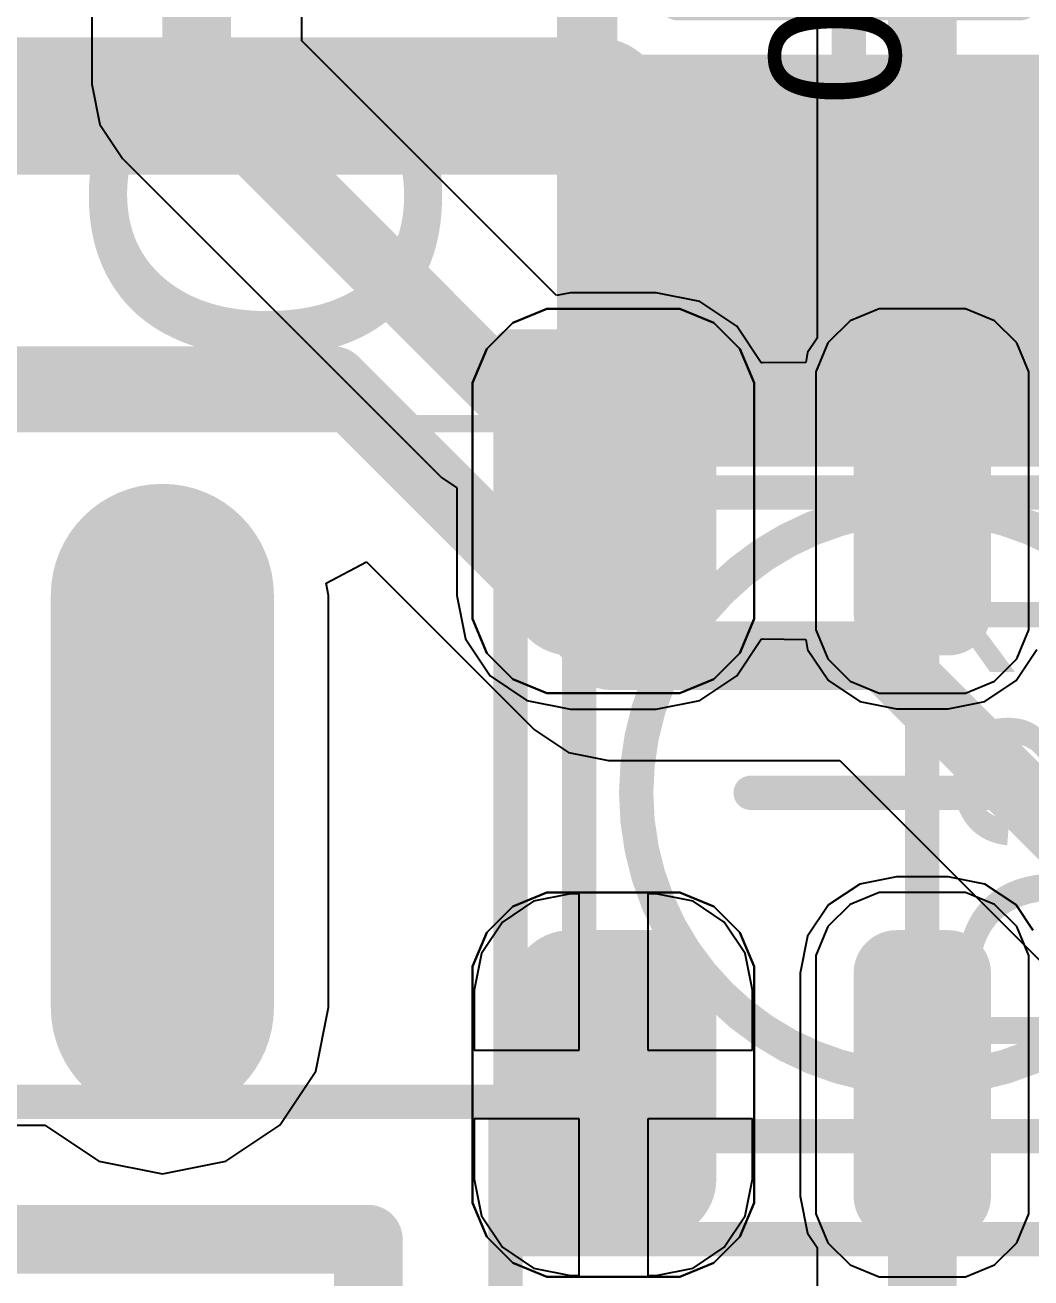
# Model space of a CAD drawing. Header units: inches. Extents: x -30 to 118, y 20 to 51.
# Drawn here: x 82.8 to 85.73, y 37.287 to 40.936 of the extents above; entities that cross this region are included whole.
import ezdxf

# ---------------------------------------------------------------- set-up
doc = ezdxf.new("R2010")
doc.units = ezdxf.units.IN
for name, color, linetype in [('Bottom 3D Body', 216, 'Continuous'), ('Bottom Courtyard', 56, 'Continuous'), ('Bottom Layer', 5, 'Continuous'), ('Bottom Overlay', 54, 'Continuous'), ('Bottom Paste', 16, 'Continuous'), ('Bottom Solder', 6, 'Continuous'), ('Mechanical 1', 6, 'Continuous'), ('Top Assembly', 56, 'Continuous'), ('Top Component Outline', 56, 'Continuous'), ('Top Courtyard', 56, 'Continuous'), ('Top Layer', 1, 'Continuous'), ('Top Overlay', 2, 'Continuous'), ('Top Paste', 8, 'Continuous'), ('Top Solder', 216, 'Continuous')]:
    doc.layers.add(name, color=color, linetype=linetype)
doc.styles.add('Arial', font='', dxfattribs={"height": 0.2})
doc.styles.get('Arial').set_extended_font_data('Arial')

# ---------------------------------------------------------------- blocks, each defined once
blk = doc.blocks.new('APA_RGB_LED_2020_576')
at = {"layer": 'Top Layer'}
h = blk.add_hatch(color=1, dxfattribs=at)
edge = h.paths.add_edge_path()
edge.add_arc((-1.12500283, 1.02500176), 0.12499848, 90, 180)
edge.add_line((-1.25000131, 1.02500176), (-1.25000131, 0.77499972))
edge.add_arc((-1.12500283, 0.77499972), 0.12499848, 180, 270)
edge.add_line((-1.12500283, 0.6500012399999999), (-0.5749988500000001, 0.6500012399999999))
edge.add_arc((-0.5749988500000001, 0.77499972), 0.12499848, 270, 360)
edge.add_line((-0.4500003700000001, 0.77499972), (-0.4500003700000001, 1.02500176))
edge.add_arc((-0.5749988500000001, 1.02500176), 0.12499848, 0, 90)
edge.add_line((-0.5749988500000001, 1.15000024), (-1.12500283, 1.15000024))
h = blk.add_hatch(color=1, dxfattribs=at)
edge = h.paths.add_edge_path()
edge.add_arc((0.5749988500000001, 1.02500176), 0.12499848, 90, 180)
edge.add_line((0.4500003700000001, 1.02500176), (0.4500003700000001, 0.77499972))
edge.add_arc((0.5749988500000001, 0.77499972), 0.12499848, 180, 270)
edge.add_line((0.5749988500000001, 0.6500012399999999), (1.12500283, 0.6500012399999999))
edge.add_arc((1.12500283, 0.77499972), 0.12499848, 270, 360)
edge.add_line((1.25000131, 0.77499972), (1.25000131, 1.02500176))
edge.add_arc((1.12500283, 1.02500176), 0.12499848, 0, 90)
edge.add_line((1.12500283, 1.15000024), (0.5749988500000001, 1.15000024))
h = blk.add_hatch(color=1, dxfattribs=at)
edge = h.paths.add_edge_path()
edge.add_arc((-1.17500019, 0.07499858), 0.07500112, 90, 180)
edge.add_line((-1.25000131, 0.07499858000000001), (-1.25000131, -0.07499857999999998))
edge.add_arc((-1.17500019, -0.07499858), 0.07500112, 180, 270)
edge.add_line((-1.17500019, -0.1499997), (-0.52500149, -0.1499997))
edge.add_arc((-0.52500149, -0.07499858), 0.07500112, 270, 360)
edge.add_line((-0.4500003699999999, -0.07499858), (-0.4500003699999999, 0.07499858))
edge.add_arc((-0.52500149, 0.07499858), 0.07500112, 0, 90)
edge.add_line((-0.52500149, 0.1499997), (-1.17500019, 0.1499997))
h = blk.add_hatch(color=1, dxfattribs=at)
edge = h.paths.add_edge_path()
edge.add_arc((0.52500149, 0.07499858), 0.07500112, 90, 180)
edge.add_line((0.4500003699999999, 0.07499858000000001), (0.4500003699999999, -0.07499857999999998))
edge.add_arc((0.52500149, -0.07499858), 0.07500112, 180, 270)
edge.add_line((0.52500149, -0.1499997), (1.17500019, -0.1499997))
edge.add_arc((1.17500019, -0.07499858), 0.07500112, 270, 360)
edge.add_line((1.25000131, -0.07499858), (1.25000131, 0.07499858))
edge.add_arc((1.17500019, 0.07499858), 0.07500112, 0, 90)
edge.add_line((1.17500019, 0.1499997), (0.52500149, 0.1499997))
blk.add_hatch(color=1, dxfattribs=at).paths.add_polyline_path([(-1.25000131, -0.65000124), (-0.45000037, -0.65000124), (-0.45000037, -1.15000024), (-1.25000131, -1.15000024)])
h = blk.add_hatch(color=1, dxfattribs=at)
edge = h.paths.add_edge_path()
edge.add_arc((0.5749988500000001, -0.77499972), 0.12499848, 90, 180)
edge.add_line((0.4500003700000001, -0.77499972), (0.4500003700000001, -1.02500176))
edge.add_arc((0.5749988500000001, -1.02500176), 0.12499848, 180, 270)
edge.add_line((0.5749988500000001, -1.15000024), (1.12500283, -1.15000024))
edge.add_arc((1.12500283, -1.02500176), 0.12499848, 270, 360)
edge.add_line((1.25000131, -1.02500176), (1.25000131, -0.77499972))
edge.add_arc((1.12500283, -0.77499972), 0.12499848, 0, 90)
edge.add_line((1.12500283, -0.6500012399999999), (0.5749988500000001, -0.6500012399999999))
at = {"layer": 'Top Paste'}
h = blk.add_hatch(color=8, dxfattribs=at)
edge = h.paths.add_edge_path()
edge.add_arc((-1.12500283, 1.02500176), 0.12499848, 90, 180)
edge.add_line((-1.25000131, 1.02500176), (-1.25000131, 0.77499972))
edge.add_arc((-1.12500283, 0.77499972), 0.12499848, 180, 270)
edge.add_line((-1.12500283, 0.6500012399999999), (-0.5749988500000001, 0.6500012399999999))
edge.add_arc((-0.5749988500000001, 0.77499972), 0.12499848, 270, 360)
edge.add_line((-0.4500003700000001, 0.77499972), (-0.4500003700000001, 1.02500176))
edge.add_arc((-0.5749988500000001, 1.02500176), 0.12499848, 0, 90)
edge.add_line((-0.5749988500000001, 1.15000024), (-1.12500283, 1.15000024))
h = blk.add_hatch(color=8, dxfattribs=at)
edge = h.paths.add_edge_path()
edge.add_arc((0.5749988500000001, 1.02500176), 0.12499848, 90, 180)
edge.add_line((0.4500003700000001, 1.02500176), (0.4500003700000001, 0.77499972))
edge.add_arc((0.5749988500000001, 0.77499972), 0.12499848, 180, 270)
edge.add_line((0.5749988500000001, 0.6500012399999999), (1.12500283, 0.6500012399999999))
edge.add_arc((1.12500283, 0.77499972), 0.12499848, 270, 360)
edge.add_line((1.25000131, 0.77499972), (1.25000131, 1.02500176))
edge.add_arc((1.12500283, 1.02500176), 0.12499848, 0, 90)
edge.add_line((1.12500283, 1.15000024), (0.5749988500000001, 1.15000024))
h = blk.add_hatch(color=8, dxfattribs=at)
edge = h.paths.add_edge_path()
edge.add_arc((-1.17500019, 0.07499858), 0.07500112, 90, 180)
edge.add_line((-1.25000131, 0.07499858000000001), (-1.25000131, -0.07499857999999998))
edge.add_arc((-1.17500019, -0.07499858), 0.07500112, 180, 270)
edge.add_line((-1.17500019, -0.1499997), (-0.52500149, -0.1499997))
edge.add_arc((-0.52500149, -0.07499858), 0.07500112, 270, 360)
edge.add_line((-0.4500003699999999, -0.07499858), (-0.4500003699999999, 0.07499858))
edge.add_arc((-0.52500149, 0.07499858), 0.07500112, 0, 90)
edge.add_line((-0.52500149, 0.1499997), (-1.17500019, 0.1499997))
h = blk.add_hatch(color=8, dxfattribs=at)
edge = h.paths.add_edge_path()
edge.add_arc((0.52500149, 0.07499858), 0.07500112, 90, 180)
edge.add_line((0.4500003699999999, 0.07499858000000001), (0.4500003699999999, -0.07499857999999998))
edge.add_arc((0.52500149, -0.07499858), 0.07500112, 180, 270)
edge.add_line((0.52500149, -0.1499997), (1.17500019, -0.1499997))
edge.add_arc((1.17500019, -0.07499858), 0.07500112, 270, 360)
edge.add_line((1.25000131, -0.07499858), (1.25000131, 0.07499858))
edge.add_arc((1.17500019, 0.07499858), 0.07500112, 0, 90)
edge.add_line((1.17500019, 0.1499997), (0.52500149, 0.1499997))
blk.add_hatch(color=8, dxfattribs=at).paths.add_polyline_path([(-1.25000131, -0.65000124), (-0.45000037, -0.65000124), (-0.45000037, -1.15000024), (-1.25000131, -1.15000024)])
h = blk.add_hatch(color=8, dxfattribs=at)
edge = h.paths.add_edge_path()
edge.add_arc((0.5749988500000001, -0.77499972), 0.12499848, 90, 180)
edge.add_line((0.4500003700000001, -0.77499972), (0.4500003700000001, -1.02500176))
edge.add_arc((0.5749988500000001, -1.02500176), 0.12499848, 180, 270)
edge.add_line((0.5749988500000001, -1.15000024), (1.12500283, -1.15000024))
edge.add_arc((1.12500283, -1.02500176), 0.12499848, 270, 360)
edge.add_line((1.25000131, -1.02500176), (1.25000131, -0.77499972))
edge.add_arc((1.12500283, -0.77499972), 0.12499848, 0, 90)
edge.add_line((1.12500283, -0.6500012399999999), (0.5749988500000001, -0.6500012399999999))
at = {"layer": 'Top Solder'}
h = blk.add_hatch(color=216, dxfattribs=at)
edge = h.paths.add_edge_path()
edge.add_arc((-1.12500283, 1.02500176), 0.17499838, 90, 180)
edge.add_line((-1.30000121, 1.02500176), (-1.30000121, 0.77499972))
edge.add_arc((-1.12500283, 0.77499972), 0.17499838, 180, 270)
edge.add_line((-1.12500283, 0.6000013399999999), (-0.5749988500000001, 0.6000013399999999))
edge.add_arc((-0.5749988500000001, 0.77499972), 0.17499838, 270, 360)
edge.add_line((-0.4000004700000001, 0.77499972), (-0.4000004700000001, 1.02500176))
edge.add_arc((-0.5749988500000001, 1.02500176), 0.17499838, 0, 90)
edge.add_line((-0.5749988500000001, 1.20000014), (-1.12500283, 1.20000014))
h = blk.add_hatch(color=216, dxfattribs=at)
edge = h.paths.add_edge_path()
edge.add_arc((0.5749988500000001, 1.02500176), 0.17499838, 90, 180)
edge.add_line((0.4000004700000001, 1.02500176), (0.4000004700000001, 0.77499972))
edge.add_arc((0.5749988500000001, 0.77499972), 0.17499838, 180, 270)
edge.add_line((0.5749988500000001, 0.6000013399999999), (1.12500283, 0.6000013399999999))
edge.add_arc((1.12500283, 0.77499972), 0.17499838, 270, 360)
edge.add_line((1.30000121, 0.77499972), (1.30000121, 1.02500176))
edge.add_arc((1.12500283, 1.02500176), 0.17499838, 0, 90)
edge.add_line((1.12500283, 1.20000014), (0.5749988500000001, 1.20000014))
h = blk.add_hatch(color=216, dxfattribs=at)
edge = h.paths.add_edge_path()
edge.add_arc((-1.17500019, 0.07499858), 0.12500102, 90, 180)
edge.add_line((-1.30000121, 0.07499858000000001), (-1.30000121, -0.07499857999999998))
edge.add_arc((-1.17500019, -0.07499858), 0.12500102, 180, 270)
edge.add_line((-1.17500019, -0.1999996), (-0.52500149, -0.1999996))
edge.add_arc((-0.52500149, -0.07499858), 0.12500102, 270, 360)
edge.add_line((-0.4000004699999999, -0.07499858), (-0.4000004699999999, 0.07499858))
edge.add_arc((-0.52500149, 0.07499858), 0.12500102, 0, 90)
edge.add_line((-0.52500149, 0.1999996), (-1.17500019, 0.1999996))
h = blk.add_hatch(color=216, dxfattribs=at)
edge = h.paths.add_edge_path()
edge.add_arc((0.52500149, 0.07499858), 0.12500102, 90, 180)
edge.add_line((0.4000004699999999, 0.07499858000000001), (0.4000004699999999, -0.07499857999999998))
edge.add_arc((0.52500149, -0.07499858), 0.12500102, 180, 270)
edge.add_line((0.52500149, -0.1999996), (1.17500019, -0.1999996))
edge.add_arc((1.17500019, -0.07499858), 0.12500102, 270, 360)
edge.add_line((1.30000121, -0.07499858), (1.30000121, 0.07499858))
edge.add_arc((1.17500019, 0.07499858), 0.12500102, 0, 90)
edge.add_line((1.17500019, 0.1999996), (0.52500149, 0.1999996))
blk.add_hatch(color=216, dxfattribs=at).paths.add_polyline_path([(-1.30000121, -0.6000013399999999), (-0.4000004699999999, -0.6000013399999999), (-0.4000004699999999, -1.20000014), (-1.30000121, -1.20000014)])
h = blk.add_hatch(color=216, dxfattribs=at)
edge = h.paths.add_edge_path()
edge.add_arc((0.5749988500000001, -0.77499972), 0.17499838, 90, 180)
edge.add_line((0.4000004700000001, -0.77499972), (0.4000004700000001, -1.02500176))
edge.add_arc((0.5749988500000001, -1.02500176), 0.17499838, 180, 270)
edge.add_line((0.5749988500000001, -1.20000014), (1.12500283, -1.20000014))
edge.add_arc((1.12500283, -1.02500176), 0.17499838, 270, 360)
edge.add_line((1.30000121, -1.02500176), (1.30000121, -0.77499972))
edge.add_arc((1.12500283, -0.77499972), 0.17499838, 0, 90)
edge.add_line((1.12500283, -0.6000013399999999), (0.5749988500000001, -0.6000013399999999))
at = {"layer": 'Top Component Outline'}
for points in [[(-1.00000054, 1.00000054, 0.0999998, 0.0999998, 0), (-1.00000054, -1.00000054, 0.0999998, 0.0999998, 0)], [(-1.00000054, 1.00000054, 0.0999998, 0.0999998, 0), (1.00000054, 1.00000054, 0.0999998, 0.0999998, 0)], [(1.00000054, 1.00000054, 0.0999998, 0.0999998, 0), (1.00000054, -1.00000054, 0.0999998, 0.0999998, 0)], [(-1.00000054, -1.00000054, 0.0999998, 0.0999998, 0), (1.00000054, -1.00000054, 0.0999998, 0.0999998, 0)]]:
    blk.add_lwpolyline(points, format="xyseb", dxfattribs=at)
for points in [[(-1.02499922, 1.00000054, 0.0499999, 0.0499999, 1), (-0.97500186, 1.00000054, 0.0499999, 0.0499999, 1)], [(-1.02499922, 1.00000054, 0.0499999, 0.0499999, 1), (-0.97500186, 1.00000054, 0.0499999, 0.0499999, 1)], [(0.97500186, 1.00000054, 0.0499999, 0.0499999, 1), (1.02499922, 1.00000054, 0.0499999, 0.0499999, 1)], [(0.97500186, 1.00000054, 0.0499999, 0.0499999, 1), (1.02499922, 1.00000054, 0.0499999, 0.0499999, 1)], [(-1.02499922, -1.00000054, 0.0499999, 0.0499999, 1), (-0.97500186, -1.00000054, 0.0499999, 0.0499999, 1)], [(-1.02499922, -1.00000054, 0.0499999, 0.0499999, 1), (-0.97500186, -1.00000054, 0.0499999, 0.0499999, 1)], [(0.97500186, -1.00000054, 0.0499999, 0.0499999, 1), (1.02499922, -1.00000054, 0.0499999, 0.0499999, 1)], [(0.97500186, -1.00000054, 0.0499999, 0.0499999, 1), (1.02499922, -1.00000054, 0.0499999, 0.0499999, 1)]]:
    blk.add_lwpolyline(points, format="xyseb", close=True, dxfattribs=at)
at = {"layer": 'Top Courtyard'}
for points in [[(-1.29999994, 1.20000014, 0.0999998, 0.0999998, 0), (1.29999994, 1.20000014, 0.0999998, 0.0999998, 0)], [(-1.29999994, 1.20000014, 0.0999998, 0.0999998, 0), (-1.29999994, -1.20000014, 0.0999998, 0.0999998, 0)], [(1.29999994, 1.20000014, 0.0999998, 0.0999998, 0), (1.29999994, -1.20000014, 0.0999998, 0.0999998, 0)], [(0, 0.499999, 0.0999998, 0.0999998, 0), (0, -0.499999, 0.0999998, 0.0999998, 0)], [(-0.499999, 0, 0.0999998, 0.0999998, 0), (0.499999, 0, 0.0999998, 0.0999998, 0)], [(-1.29999994, -1.20000014, 0.0999998, 0.0999998, 0), (1.29999994, -1.20000014, 0.0999998, 0.0999998, 0)]]:
    blk.add_lwpolyline(points, format="xyseb", dxfattribs=at)
for points in [[(-1.32499862, 1.20000014, 0.0499999, 0.0499999, 1), (-1.27500126, 1.20000014, 0.0499999, 0.0499999, 1)], [(-1.32499862, 1.20000014, 0.0499999, 0.0499999, 1), (-1.27500126, 1.20000014, 0.0499999, 0.0499999, 1)], [(1.27500126, 1.20000014, 0.0499999, 0.0499999, 1), (1.32499862, 1.20000014, 0.0499999, 0.0499999, 1)], [(1.27500126, 1.20000014, 0.0499999, 0.0499999, 1), (1.32499862, 1.20000014, 0.0499999, 0.0499999, 1)], [(-0.02499868, 0.499999, 0.0499999, 0.0499999, 1), (0.02499868, 0.499999, 0.0499999, 0.0499999, 1)], [(-0.5249976799999999, 0, 0.0499999, 0.0499999, 1), (-0.47500032, 0, 0.0499999, 0.0499999, 1)], [(0.47500032, 0, 0.0499999, 0.0499999, 1), (0.5249976799999999, 0, 0.0499999, 0.0499999, 1)], [(-0.02499868, -0.499999, 0.0499999, 0.0499999, 1), (0.02499868, -0.499999, 0.0499999, 0.0499999, 1)], [(-1.32499862, -1.20000014, 0.0499999, 0.0499999, 1), (-1.27500126, -1.20000014, 0.0499999, 0.0499999, 1)], [(-1.32499862, -1.20000014, 0.0499999, 0.0499999, 1), (-1.27500126, -1.20000014, 0.0499999, 0.0499999, 1)], [(1.27500126, -1.20000014, 0.0499999, 0.0499999, 1), (1.32499862, -1.20000014, 0.0499999, 0.0499999, 1)], [(1.27500126, -1.20000014, 0.0499999, 0.0499999, 1), (1.32499862, -1.20000014, 0.0499999, 0.0499999, 1)]]:
    blk.add_lwpolyline(points, format="xyseb", close=True, dxfattribs=at)
at = {"layer": 'Top Overlay'}
for p, q in [((-1.29294636, 1.2688951), (-1.1937111, 1.30999992)), ((-1.1937111, 1.30999992), (-1.1400028, 1.30999992)), ((-1.1400028, 1.30999992), (-1.1400028, 1.30999992)), ((-1.1400028, 1.30999992), (-0.55999888, 1.30999992)), ((-0.55999888, 1.30999992), (-0.5062931199999999, 1.30999992)), ((-0.5062931199999999, 1.30999992), (-0.4070578599999999, 1.2688951)), ((0.40705532, 1.2688951), (0.50629058, 1.30999992)), ((0.50629058, 1.30999992), (0.55999888, 1.30999992)), ((0.55999888, 1.30999992), (0.55999888, 1.30999992)), ((0.55999888, 1.30999992), (1.1400028, 1.30999992)), ((1.1400028, 1.30999992), (1.19370856, 1.30999992)), ((1.19370856, 1.30999992), (1.29294382, 1.2688951)), ((-1.36889744, 1.19294402), (-1.29294636, 1.2688951)), ((-0.4070578599999999, 1.2688951), (-0.33110678, 1.19294402)), ((0.33110424, 1.19294402), (0.40705532, 1.2688951)), ((1.29294382, 1.2688951), (1.3688949, 1.19294402)), ((-1.41000226, 1.09370876), (-1.36889744, 1.19294402)), ((-0.33110678, 1.19294402), (-0.28999942, 1.09370876)), ((0.28999942, 1.09370876), (0.33110424, 1.19294402)), ((1.3688949, 1.19294402), (1.41000226, 1.09370876)), ((-1.41000226, 1.04000046), (-1.41000226, 1.09370876)), ((-0.28999942, 1.09370876), (-0.28999942, 1.04000046)), ((0.28999942, 1.04000046), (0.28999942, 1.09370876)), ((1.41000226, 1.09370876), (1.41000226, 1.04000046)), ((-1.41000226, 0.76000102), (-1.41000226, 1.04000046)), ((-0.28999942, 1.04000046), (-0.28999942, 1.04000046)), ((-0.28999942, 1.04000046), (-0.28999942, 0.76000102)), ((0.28999942, 0.76000102), (0.28999942, 1.04000046)), ((1.41000226, 1.04000046), (1.41000226, 1.04000046)), ((1.41000226, 1.04000046), (1.41000226, 0.76000102)), ((-1.41000226, 0.76000102), (-1.41000226, 0.76000102)), ((-1.41000226, 0.70629526), (-1.41000226, 0.76000102)), ((-0.28999942, 0.76000102), (-0.28999942, 0.70629526)), ((0.28999942, 0.76000102), (0.28999942, 0.76000102)), ((0.28999942, 0.70629526), (0.28999942, 0.76000102)), ((1.41000226, 0.76000102), (1.41000226, 0.70629526)), ((-1.36889744, 0.60706), (-1.41000226, 0.70629526)), ((-0.28999942, 0.70629526), (-0.33110678, 0.60706)), ((0.33110424, 0.60706), (0.28999942, 0.70629526)), ((1.41000226, 0.70629526), (1.3688949, 0.60706)), ((-1.29294636, 0.53110892), (-1.36889744, 0.60706)), ((-0.33110678, 0.60706), (-0.4070578599999999, 0.53110892)), ((0.40705532, 0.53110892), (0.33110424, 0.60706)), ((1.3688949, 0.60706), (1.29294382, 0.53110892)), ((-1.1937111, 0.49000156), (-1.29294636, 0.53110892)), ((-0.4070578599999999, 0.53110892), (-0.5062931199999999, 0.49000156)), ((0.50629058, 0.49000156), (0.40705532, 0.53110892)), ((1.29294382, 0.53110892), (1.19370856, 0.49000156)), ((-1.1400028, 0.49000156), (-1.1937111, 0.49000156)), ((-0.55999888, 0.49000156), (-1.1400028, 0.49000156)), ((-0.5062931199999999, 0.49000156), (-0.55999888, 0.49000156)), ((-0.55999888, 0.49000156), (-0.55999888, 0.49000156)), ((0.55999888, 0.49000156), (0.50629058, 0.49000156)), ((1.1400028, 0.49000156), (0.55999888, 0.49000156)), ((1.19370856, 0.49000156), (1.1400028, 0.49000156)), ((1.1400028, 0.49000156), (1.1400028, 0.49000156)), ((-1.2257532, 0.30999938), (-1.31028948, 0.2749854799999999)), ((-1.18000272, 0.30999938), (-1.2257532, 0.30999938)), ((-0.51999896, 0.30999938), (-1.18000272, 0.30999938)), ((-0.4742510199999999, 0.30999938), (-0.51999896, 0.30999938)), ((-0.51999896, 0.30999938), (-0.51999896, 0.30999938)), ((-0.38971474, 0.2749854799999999), (-0.4742510199999999, 0.30999938)), ((0.47424848, 0.30999938), (0.3897122, 0.2749854799999999)), ((0.51999896, 0.30999938), (0.47424848, 0.30999938)), ((1.18000272, 0.30999938), (0.51999896, 0.30999938)), ((1.22575066, 0.30999938), (1.18000272, 0.30999938)), ((1.18000272, 0.30999938), (1.18000272, 0.30999938)), ((1.31028694, 0.2749854799999999), (1.22575066, 0.30999938)), ((-1.31028948, 0.2749854799999999), (-1.37498836, 0.2102866)), ((-0.32501586, 0.2102866), (-0.38971474, 0.2749854799999999)), ((0.3897122, 0.2749854799999999), (0.32501332, 0.2102866)), ((1.37498582, 0.2102866), (1.31028694, 0.2749854799999999)), ((-1.37498836, 0.2102866), (-1.41000226, 0.12575032)), ((-0.28999942, 0.12575032), (-0.32501586, 0.2102866)), ((0.32501332, 0.2102866), (0.28999942, 0.12575032)), ((1.41000226, 0.12575032), (1.37498582, 0.2102866)), ((-1.41000226, 0.12575032), (-1.41000226, 0.07999983999999999)), ((-0.28999942, 0.07999983999999999), (-0.28999942, 0.12575032)), ((0.28999942, 0.12575032), (0.28999942, 0.07999983999999999)), ((1.41000226, 0.07999983999999999), (1.41000226, 0.12575032)), ((-1.41000226, 0.07999983999999999), (-1.41000226, -0.07999983999999999)), ((-1.41000226, 0.07999983999999999), (-1.41000226, 0.07999983999999999)), ((-0.28999942, -0.07999983999999999), (-0.28999942, 0.07999983999999999)), ((0.28999942, 0.07999983999999999), (0.28999942, -0.07999983999999999)), ((0.28999942, 0.07999983999999999), (0.28999942, 0.07999983999999999)), ((1.41000226, -0.07999983999999999), (1.41000226, 0.07999983999999999)), ((-1.41000226, -0.07999983999999999), (-1.41000226, -0.12574778)), ((-0.28999942, -0.12574778), (-0.28999942, -0.07999983999999999)), ((-0.28999942, -0.07999983999999999), (-0.28999942, -0.07999983999999999)), ((0.28999942, -0.07999983999999999), (0.28999942, -0.12574778)), ((1.41000226, -0.12574778), (1.41000226, -0.07999983999999999)), ((1.41000226, -0.07999983999999999), (1.41000226, -0.07999983999999999)), ((-1.41000226, -0.12574778), (-1.37498836, -0.21028406)), ((-0.32501586, -0.21028406), (-0.28999942, -0.12574778)), ((0.28999942, -0.12574778), (0.32501332, -0.21028406)), ((1.37498582, -0.21028406), (1.41000226, -0.12574778)), ((-1.37498836, -0.21028406), (-1.31028948, -0.27498294)), ((-0.38971474, -0.27498294), (-0.32501586, -0.21028406)), ((0.32501332, -0.21028406), (0.3897122, -0.27498294)), ((1.31028694, -0.27498294), (1.37498582, -0.21028406)), ((-1.31028948, -0.27498294), (-1.2257532, -0.30999938)), ((-0.4742510199999999, -0.30999938), (-0.38971474, -0.27498294)), ((0.3897122, -0.27498294), (0.47424848, -0.30999938)), ((1.22575066, -0.30999938), (1.31028694, -0.27498294)), ((-1.2257532, -0.30999938), (-1.18000272, -0.30999938)), ((-1.18000272, -0.30999938), (-1.18000272, -0.30999938)), ((-1.18000272, -0.30999938), (-0.51999896, -0.30999938)), ((-0.51999896, -0.30999938), (-0.4742510199999999, -0.30999938)), ((0.47424848, -0.30999938), (0.51999896, -0.30999938)), ((0.51999896, -0.30999938), (0.51999896, -0.30999938)), ((0.51999896, -0.30999938), (1.18000272, -0.30999938)), ((1.18000272, -0.30999938), (1.22575066, -0.30999938)), ((-1.40999972, -1.30999992), (-1.40999972, -0.48999902)), ((-1.40999972, -0.48999902), (-0.28999942, -0.48999902)), ((-0.28999942, -0.48999902), (-0.28999942, -1.30999992)), ((0.40705532, -0.53110638), (0.50629058, -0.49000156)), ((0.50629058, -0.49000156), (0.55999888, -0.49000156)), ((0.55999888, -0.49000156), (0.55999888, -0.49000156)), ((0.55999888, -0.49000156), (1.1400028, -0.49000156)), ((1.1400028, -0.49000156), (1.19370856, -0.49000156)), ((1.19370856, -0.49000156), (1.29294382, -0.53110638)), ((0.33110424, -0.60705746), (0.40705532, -0.53110638)), ((1.29294382, -0.53110638), (1.3688949, -0.60705746)), ((0.28999942, -0.70629272), (0.33110424, -0.60705746)), ((1.3688949, -0.60705746), (1.41000226, -0.70629272)), ((0.28999942, -0.76000102), (0.28999942, -0.70629272)), ((1.41000226, -0.70629272), (1.41000226, -0.76000102)), ((0.28999942, -1.04000046), (0.28999942, -0.76000102)), ((1.41000226, -0.76000102), (1.41000226, -0.76000102)), ((1.41000226, -0.76000102), (1.41000226, -1.04000046)), ((0.28999942, -1.04000046), (0.28999942, -1.04000046)), ((0.28999942, -1.09370622), (0.28999942, -1.04000046)), ((1.41000226, -1.04000046), (1.41000226, -1.09370622)), ((0.33110424, -1.19294148), (0.28999942, -1.09370622)), ((1.41000226, -1.09370622), (1.3688949, -1.19294148)), ((0.40705532, -1.26889256), (0.33110424, -1.19294148)), ((1.3688949, -1.19294148), (1.29294382, -1.26889256)), ((0.50629058, -1.30999992), (0.40705532, -1.26889256)), ((1.29294382, -1.26889256), (1.19370856, -1.30999992)), ((-0.28999942, -1.30999992), (-1.40999972, -1.30999992)), ((0.55999888, -1.30999992), (0.50629058, -1.30999992)), ((1.1400028, -1.30999992), (0.55999888, -1.30999992)), ((1.19370856, -1.30999992), (1.1400028, -1.30999992)), ((1.1400028, -1.30999992), (1.1400028, -1.30999992))]:
    blk.add_line(p, q, dxfattribs=at)
at = {"layer": 'Top Courtyard', "style": 'Arial'}
blk.add_text('D31', height=0.5999987999999999, dxfattribs=at).set_placement((-0.79999078, -0.6999909799999999))
blk = doc.blocks.new('TQFP80P1200X1200X120_44N_B_588')
at = {"layer": 'Bottom Layer'}
h = blk.add_hatch(color=5, dxfattribs=at)
edge = h.paths.add_edge_path()
edge.add_arc((-6.47502642, 4.00000978), 0.27499818, 90, 270)
edge.add_line((-6.47502642, 3.7250116), (-5.27502374, 3.7250116))
edge.add_arc((-5.27502374, 4.00000978), 0.27499818, 270, 450)
edge.add_line((-5.27502374, 4.27500796), (-6.47502642, 4.27500796))
at = {"layer": 'Bottom Paste'}
h = blk.add_hatch(color=16, dxfattribs=at)
edge = h.paths.add_edge_path()
edge.add_arc((-6.47502642, 4.00000978), 0.27499818, 90, 270)
edge.add_line((-6.47502642, 3.7250116), (-5.27502374, 3.7250116))
edge.add_arc((-5.27502374, 4.00000978), 0.27499818, 270, 450)
edge.add_line((-5.27502374, 4.27500796), (-6.47502642, 4.27500796))
at = {"layer": 'Bottom Solder'}
h = blk.add_hatch(color=6, dxfattribs=at)
edge = h.paths.add_edge_path()
edge.add_arc((-6.47502642, 4.00000978), 0.32499808, 90, 270)
edge.add_line((-6.47502642, 3.6750117), (-5.27502374, 3.6750117))
edge.add_arc((-5.27502374, 4.00000978), 0.32499808, 270, 450)
edge.add_line((-5.27502374, 4.32500786), (-6.47502642, 4.32500786))
at = {"layer": 'Bottom 3D Body'}
for points in [[(-4.99999508, -5.00002302, 0.0999998, 0.0999998, 0), (-4.99999508, 5.00000778, 0.0999998, 0.0999998, 0)], [(4.999984919999999, 5.00000778, 0.0999998, 0.0999998, 0), (-4.99999508, 5.00000778, 0.0999998, 0.0999998, 0)]]:
    blk.add_lwpolyline(points, format="xyseb", dxfattribs=at)
blk.add_lwpolyline([(-5.024993759999999, 5.00000778, 0.0499999, 0.0499999, 1), (-4.9749964, 5.00000778, 0.0499999, 0.0499999, 1)], format="xyseb", close=True, dxfattribs=at)
blk.add_lwpolyline([(-5.024993759999999, 5.00000778, 0.0499999, 0.0499999, 1), (-4.9749964, 5.00000778, 0.0499999, 0.0499999, 1)], format="xyseb", close=True, dxfattribs=at)
at = {"layer": 'Bottom Courtyard'}
blk.add_lwpolyline([(-6.97499748, -6.97502542, 0.0499999, 0.0499999, 0), (-6.97499748, 6.975010179999999, 0.0499999, 0.0499999, 0)], format="xyseb", dxfattribs=at)
at = {"layer": 'Bottom Overlay'}
for points in [[(-4.59999588, -4.60002382, 0.1999996, 0.1999996, 0), (-4.59999588, 4.60000858, 0.1999996, 0.1999996, 0)], [(4.59998572, 4.60000858, 0.1999996, 0.1999996, 0), (-4.59999588, 4.60000858, 0.1999996, 0.1999996, 0)]]:
    blk.add_lwpolyline(points, format="xyseb", dxfattribs=at)
blk.add_lwpolyline([(-4.64999578, 4.60000858, 0.0999998, 0.0999998, 1), (-4.54999598, 4.60000858, 0.0999998, 0.0999998, 1)], format="xyseb", close=True, dxfattribs=at)
blk.add_lwpolyline([(-4.64999578, 4.60000858, 0.0999998, 0.0999998, 1), (-4.54999598, 4.60000858, 0.0999998, 0.0999998, 1)], format="xyseb", close=True, dxfattribs=at)
blk = doc.blocks.new('CAPC2012X11L_B_592')
at = {"layer": 'Bottom Layer'}
for points in [[(-0.2000008700000001, 0.69999987), (-0.2000008699999999, -0.69999987), (-1.30000121, -0.69999987), (-1.30000121, 0.69999987)], [(1.29999867, 0.69999987), (1.29999867, -0.69999987), (0.1999983300000001, -0.69999987), (0.1999983299999999, 0.69999987)]]:
    blk.add_hatch(color=5, dxfattribs=at).paths.add_polyline_path(points)
at = {"layer": 'Bottom Paste'}
for points in [[(-0.2000008700000001, 0.69999987), (-0.2000008699999999, -0.69999987), (-1.30000121, -0.69999987), (-1.30000121, 0.69999987)], [(1.29999867, 0.69999987), (1.29999867, -0.69999987), (0.1999983300000001, -0.69999987), (0.1999983299999999, 0.69999987)]]:
    blk.add_hatch(color=16, dxfattribs=at).paths.add_polyline_path(points)
at = {"layer": 'Bottom Solder'}
for points in [[(-0.1500009700000001, 0.74999977), (-0.1500009699999999, -0.74999977), (-1.35000111, -0.74999977), (-1.35000111, 0.74999977)], [(1.34999857, 0.74999977), (1.34999857, -0.74999977), (0.1499984300000001, -0.74999977), (0.1499984299999999, 0.74999977)]]:
    blk.add_hatch(color=6, dxfattribs=at).paths.add_polyline_path(points)
at = {"layer": 'Top Assembly'}
for points in [[(-1.10000034, -0.72500236, 0.0999998, 0.0999998, 0), (-1.10000034, 0.72499982, 0.0999998, 0.0999998, 0)], [(1.0999978, 0.72499982, 0.0999998, 0.0999998, 0), (-1.10000034, 0.72499982, 0.0999998, 0.0999998, 0)], [(1.0999978, -0.72500236, 0.0999998, 0.0999998, 0), (1.0999978, 0.72499982, 0.0999998, 0.0999998, 0)], [(1.0999978, -0.72500236, 0.0999998, 0.0999998, 0), (-1.10000034, -0.72500236, 0.0999998, 0.0999998, 0)]]:
    blk.add_lwpolyline(points, format="xyseb", dxfattribs=at)
for points in [[(-1.12499902, 0.72499982, 0.0499999, 0.0499999, 1), (-1.07500166, 0.72499982, 0.0499999, 0.0499999, 1)], [(-1.12499902, 0.72499982, 0.0499999, 0.0499999, 1), (-1.07500166, 0.72499982, 0.0499999, 0.0499999, 1)], [(1.07499912, 0.72499982, 0.0499999, 0.0499999, 1), (1.12499648, 0.72499982, 0.0499999, 0.0499999, 1)], [(1.07499912, 0.72499982, 0.0499999, 0.0499999, 1), (1.12499648, 0.72499982, 0.0499999, 0.0499999, 1)], [(-1.12499902, -0.72500236, 0.0499999, 0.0499999, 1), (-1.07500166, -0.72500236, 0.0499999, 0.0499999, 1)], [(-1.12499902, -0.72500236, 0.0499999, 0.0499999, 1), (-1.07500166, -0.72500236, 0.0499999, 0.0499999, 1)], [(1.07499912, -0.72500236, 0.0499999, 0.0499999, 1), (1.12499648, -0.72500236, 0.0499999, 0.0499999, 1)], [(1.07499912, -0.72500236, 0.0499999, 0.0499999, 1), (1.12499648, -0.72500236, 0.0499999, 0.0499999, 1)]]:
    blk.add_lwpolyline(points, format="xyseb", close=True, dxfattribs=at)
at = {"layer": 'Top Courtyard'}
for points in [[(-1.42500096, -0.8000009399999999, 0.0999998, 0.0999998, 0), (-1.42500096, 0.7999984, 0.0999998, 0.0999998, 0)], [(1.42499842, 0.7999984, 0.0999998, 0.0999998, 0), (-1.42500096, 0.7999984, 0.0999998, 0.0999998, 0)], [(1.42499842, -0.8000009399999999, 0.0999998, 0.0999998, 0), (1.42499842, 0.7999984, 0.0999998, 0.0999998, 0)], [(0, -0.50000154, 0.0999998, 0.0999998, 0), (0, 0.499999, 0.0999998, 0.0999998, 0)], [(0.499999, 0, 0.0999998, 0.0999998, 0), (-0.50000154, 0, 0.0999998, 0.0999998, 0)], [(1.42499842, -0.8000009399999999, 0.0999998, 0.0999998, 0), (-1.42500096, -0.8000009399999999, 0.0999998, 0.0999998, 0)]]:
    blk.add_lwpolyline(points, format="xyseb", dxfattribs=at)
for points in [[(-1.44999964, 0.7999984, 0.0499999, 0.0499999, 1), (-1.40000228, 0.7999984, 0.0499999, 0.0499999, 1)], [(-1.44999964, 0.7999984, 0.0499999, 0.0499999, 1), (-1.40000228, 0.7999984, 0.0499999, 0.0499999, 1)], [(1.39999974, 0.7999984, 0.0499999, 0.0499999, 1), (1.4499971, 0.7999984, 0.0499999, 0.0499999, 1)], [(1.39999974, 0.7999984, 0.0499999, 0.0499999, 1), (1.4499971, 0.7999984, 0.0499999, 0.0499999, 1)], [(-0.02499868, 0.499999, 0.0499999, 0.0499999, 1), (0.02499868, 0.499999, 0.0499999, 0.0499999, 1)], [(-0.52500022, 0, 0.0499999, 0.0499999, 1), (-0.47500286, 0, 0.0499999, 0.0499999, 1)], [(0.47500032, 0, 0.0499999, 0.0499999, 1), (0.5249976799999999, 0, 0.0499999, 0.0499999, 1)], [(-0.02499868, -0.50000154, 0.0499999, 0.0499999, 1), (0.02499868, -0.50000154, 0.0499999, 0.0499999, 1)], [(-1.44999964, -0.8000009399999999, 0.0499999, 0.0499999, 1), (-1.40000228, -0.8000009399999999, 0.0499999, 0.0499999, 1)], [(-1.44999964, -0.8000009399999999, 0.0499999, 0.0499999, 1), (-1.40000228, -0.8000009399999999, 0.0499999, 0.0499999, 1)], [(1.39999974, -0.8000009399999999, 0.0499999, 0.0499999, 1), (1.4499971, -0.8000009399999999, 0.0499999, 0.0499999, 1)], [(1.39999974, -0.8000009399999999, 0.0499999, 0.0499999, 1), (1.4499971, -0.8000009399999999, 0.0499999, 0.0499999, 1)]]:
    blk.add_lwpolyline(points, format="xyseb", close=True, dxfattribs=at)
at = {"layer": 'Top Assembly', "style": 'Arial', "text_generation_flag": 2}
blk.add_text('C10', height=0.3809999999999999, rotation=-180, dxfattribs=at).set_placement((-0.67499992, 0.1499997))

msp = doc.modelspace()

# ---------------------------------------------------------------- linework, layer by layer
at = {"layer": 'Bottom Layer'}
for p, q in [((83.67724437999999, 39.3105767), (83.79429012, 39.37313944)), ((83.79429012, 39.37313944), (84.28371001999999, 38.88371953999999)), ((83.68431573999999, 39.27502686), (83.67724437999999, 39.3105767)), ((83.68431573999999, 38.07502418), (83.68431573999999, 39.27502686)), ((84.28371001999999, 38.88371953999999), (84.2837151, 38.88371192)), ((84.2837151, 38.88371192), (84.38295036, 38.81740775999999)), ((84.38295036, 38.81740775999999), (84.50000372, 38.79412104)), ((84.50000372, 38.79412104), (84.50001642, 38.79412358)), ((84.50001642, 38.79412358), (85.17330184, 38.79412358)), ((85.17330184, 38.79412358), (87.48371377999999, 36.48371164)), ((83.64745017999999, 37.889688), (83.68431573999999, 38.07502418)), ((83.5424669, 37.73256868), (83.64745017999999, 37.889688)), ((82.74246596, 37.73256868), (82.85755843999999, 37.73256868)), ((82.85755843999999, 37.73256868), (83.01467522, 37.62758539999999)), ((83.38534757999999, 37.62758539999999), (83.5424669, 37.73256868)), ((83.01467522, 37.62758539999999), (83.2000114, 37.59071984)), ((83.2000114, 37.59071984), (83.38534757999999, 37.62758539999999))]:
    msp.add_line(p, q, dxfattribs=at)
for points in [[(81.95000373999999, 40.69998464, 0.3999992, 0.3999992, 0), (84.46568578, 40.69998464, 0.3999992, 0.3999992, 0)], [(84.46568578, 40.69998464, 0.3999992, 0.3999992, 0), (84.56566526, 40.60000515999999, 0.3999992, 0.3999992, 0)], [(84.56566526, 40.60000515999999, 0.3999992, 0.3999992, 0), (84.85000048, 40.60000515999999, 0.3999992, 0.3999992, 0)], [(84.85000048, 40.60000515999999, 0.3999992, 0.3999992, 0), (85.2125042, 40.23750144, 0.3999992, 0.3999992, 0)], [(85.2125042, 40.23750144, 0.3999992, 0.3999992, 0), (86.88750212, 40.23750144, 0.3999992, 0.3999992, 0)], [(82.69999969999999, 39.89999894, 0.1999996, 0.1999996, 0), (83.70000532, 39.89999894, 0.1999996, 0.1999996, 0)], [(83.70000532, 39.89999894, 0.1999996, 0.1999996, 0), (84.50000372, 39.10000054, 0.1999996, 0.1999996, 0)], [(84.50000372, 39.10000054, 0.1999996, 0.1999996, 0), (85.30000212, 39.10000054, 0.1999996, 0.1999996, 0)], [(85.30000212, 39.10000054, 0.1999996, 0.1999996, 0), (87.70000239999999, 36.70000026, 0.1999996, 0.1999996, 0)]]:
    msp.add_lwpolyline(points, format="xyseb", dxfattribs=at)
for points in [[(84.36568598, 40.69998464, 0.1999996, 0.1999996, 1), (84.56568558, 40.69998464, 0.1999996, 0.1999996, 1)], [(84.36568598, 40.69998464, 0.1999996, 0.1999996, 1), (84.56568558, 40.69998464, 0.1999996, 0.1999996, 1)], [(84.46566546, 40.60000515999999, 0.1999996, 0.1999996, 1), (84.66566506, 40.60000515999999, 0.1999996, 0.1999996, 1)], [(84.46566546, 40.60000515999999, 0.1999996, 0.1999996, 1), (84.66566506, 40.60000515999999, 0.1999996, 0.1999996, 1)], [(84.75000068, 40.60000515999999, 0.1999996, 0.1999996, 1), (84.95000027999998, 40.60000515999999, 0.1999996, 0.1999996, 1)], [(84.75000068, 40.60000515999999, 0.1999996, 0.1999996, 1), (84.95000027999998, 40.60000515999999, 0.1999996, 0.1999996, 1)], [(85.11250439999999, 40.23750144, 0.1999996, 0.1999996, 1), (85.312504, 40.23750144, 0.1999996, 0.1999996, 1)], [(85.11250439999999, 40.23750144, 0.1999996, 0.1999996, 1), (85.312504, 40.23750144, 0.1999996, 0.1999996, 1)], [(83.65000542, 39.89999894, 0.0999998, 0.0999998, 1), (83.75000521999999, 39.89999894, 0.0999998, 0.0999998, 1)], [(83.65000542, 39.89999894, 0.0999998, 0.0999998, 1), (83.75000521999999, 39.89999894, 0.0999998, 0.0999998, 1)], [(84.45000381999999, 39.10000054, 0.0999998, 0.0999998, 1), (84.55000362, 39.10000054, 0.0999998, 0.0999998, 1)], [(84.45000381999999, 39.10000054, 0.0999998, 0.0999998, 1), (84.55000362, 39.10000054, 0.0999998, 0.0999998, 1)], [(85.25000222, 39.10000054, 0.0999998, 0.0999998, 1), (85.35000201999999, 39.10000054, 0.0999998, 0.0999998, 1)], [(85.25000222, 39.10000054, 0.0999998, 0.0999998, 1), (85.35000201999999, 39.10000054, 0.0999998, 0.0999998, 1)]]:
    msp.add_lwpolyline(points, format="xyseb", close=True, dxfattribs=at)
at = {"layer": 'Mechanical 1'}
for points in [[(84.82442522, 39.28952518, 0.0999998, 0.0999998, -0.1989114949342558), (85.41379919999999, 39.5336522, 0.0999998, 0.0999998, 0)], [(85.41379919999999, 39.5336522, 0.0999998, 0.0999998, -0.1989114949342485), (86.00317318, 39.28952518, 0.0999998, 0.0999998, 0)], [(84.5802982, 38.7001512, 0.0999998, 0.0999998, -0.1989114949342249), (84.82442522, 39.28952518, 0.0999998, 0.0999998, 0)], [(84.82442522, 38.11077976, 0.0999998, 0.0999998, -0.1989114949342295), (84.5802982, 38.70015374, 0.0999998, 0.0999998, 0)], [(85.41379919999999, 37.86665274, 0.0999998, 0.0999998, -0.1989114949342475), (84.82442522, 38.11077976, 0.0999998, 0.0999998, 0)], [(86.00317318, 38.11077976, 0.0999998, 0.0999998, -0.1989114949342565), (85.41379919999999, 37.86665274, 0.0999998, 0.0999998, 0)]]:
    msp.add_lwpolyline(points, format="xyseb", dxfattribs=at)
for points in [[(85.38880051999999, 39.5336522, 0.0499999, 0.0499999, 1), (85.43879788, 39.5336522, 0.0499999, 0.0499999, 1)], [(85.38880051999999, 39.5336522, 0.0499999, 0.0499999, 1), (85.43879788, 39.5336522, 0.0499999, 0.0499999, 1)], [(84.79942654, 39.28952518, 0.0499999, 0.0499999, 1), (84.84942389999999, 39.28952518, 0.0499999, 0.0499999, 1)], [(84.79942654, 39.28952518, 0.0499999, 0.0499999, 1), (84.84942389999999, 39.28952518, 0.0499999, 0.0499999, 1)], [(84.55529951999999, 38.70015374, 0.0499999, 0.0499999, 1), (84.60529688, 38.70015374, 0.0499999, 0.0499999, 1)], [(84.55529951999999, 38.7001512, 0.0499999, 0.0499999, 1), (84.60529688, 38.7001512, 0.0499999, 0.0499999, 1)], [(84.79942654, 38.11077976, 0.0499999, 0.0499999, 1), (84.84942389999999, 38.11077976, 0.0499999, 0.0499999, 1)], [(84.79942654, 38.11077976, 0.0499999, 0.0499999, 1), (84.84942389999999, 38.11077976, 0.0499999, 0.0499999, 1)], [(85.38880051999999, 37.86665274, 0.0499999, 0.0499999, 1), (85.43879788, 37.86665274, 0.0499999, 0.0499999, 1)], [(85.38880051999999, 37.86665274, 0.0499999, 0.0499999, 1), (85.43879788, 37.86665274, 0.0499999, 0.0499999, 1)]]:
    msp.add_lwpolyline(points, format="xyseb", close=True, dxfattribs=at)
at = {"layer": 'Top Layer'}
for p, q in [((85.10791715999999, 41.55987116), (85.10791715999999, 40.02459356)), ((82.99412407999999, 41.19876952), (82.99412407999999, 40.76395962)), ((83.605878, 40.8906472), (83.605878, 41.19876952)), ((84.34810409999999, 40.1484211), (83.605878, 40.8906472)), ((82.99412407999999, 40.76395962), (82.99412154, 40.76394692)), ((82.99412154, 40.76394692), (83.01740826, 40.64689356)), ((83.01740826, 40.64689356), (83.08371242, 40.54765829999999)), ((83.08371242, 40.54765829999999), (84.01294094, 39.61842977999999)), ((84.38879743999999, 40.15651608), (84.34810409999999, 40.1484211)), ((84.63879948, 40.15651608), (84.38879743999999, 40.15651608)), ((84.76560644, 40.13129134), (84.63879948, 40.15651608)), ((84.87310939999999, 40.05946014), (84.76560644, 40.13129134)), ((84.94437164, 39.95280808), (84.87310939999999, 40.05946014)), ((85.10791715999999, 40.02459356), (85.07975618, 39.98244734)), ((85.07975618, 39.98244734), (85.07406149999998, 39.95381391999999)), ((84.9485601, 39.95201052), (84.94437164, 39.95280808)), ((85.07406149999998, 39.95381391999999), (84.9485601, 39.95201052)), ((84.01294094, 39.61842977999999), (84.05743158, 39.58870416)), ((84.05743158, 39.58870416), (84.05743158, 39.27514877999999)), ((84.05743158, 39.27514877999999), (84.08265632, 39.14834182)), ((84.08265632, 39.14834182), (84.15448752, 39.04083886)), ((84.87310939999999, 39.04083886), (84.94437164, 39.14749092)), ((84.94437164, 39.14749092), (84.9485601, 39.14828848)), ((84.9485601, 39.14828848), (85.07406149999998, 39.14648508)), ((85.07406149999998, 39.14648508), (85.07975618, 39.11785166)), ((85.07975618, 39.11785166), (85.14053584, 39.02688663999999)), ((85.68706256, 39.02688663999999), (85.74784222, 39.11785166)), ((84.15448752, 39.04083886), (84.26199048, 38.96900766)), ((84.76560644, 38.96900766), (84.87310939999999, 39.04083886)), ((85.14053584, 39.02688663999999), (85.23150086, 38.96610698)), ((85.59609754, 38.96610698), (85.68706256, 39.02688663999999)), ((84.26199048, 38.96900766), (84.38879743999999, 38.94378292)), ((84.38879743999999, 38.94378292), (84.63879948, 38.94378292)), ((84.63879948, 38.94378292), (84.76560644, 38.96900766)), ((85.23150086, 38.96610698), (85.33880062, 38.94476336)), ((85.33880062, 38.94476336), (85.48879778, 38.94476336)), ((85.48879778, 38.94476336), (85.59609754, 38.96610698)), ((85.23150086, 38.43419033999999), (85.14053584, 38.37341067999999)), ((85.33880062, 38.45553396), (85.23150086, 38.43419033999999)), ((85.48879778, 38.45553396), (85.33880062, 38.45553396)), ((85.59609754, 38.43419033999999), (85.48879778, 38.45553396)), ((85.68706256, 38.37341067999999), (85.59609754, 38.43419033999999)), ((84.38879743999999, 38.40553406), (84.28149767999999, 38.38419044)), ((84.41379611999999, 38.40553406), (84.38879743999999, 38.40553406)), ((84.41379611999999, 37.95015016), (84.41379611999999, 38.40553406)), ((84.63879948, 38.40553406), (84.61379572, 38.40553406)), ((84.61379572, 38.40553406), (84.61379572, 37.95015016)), ((84.74609923999999, 38.38419044), (84.63879948, 38.40553406)), ((84.28149767999999, 38.38419044), (84.1905352, 38.32341078)), ((84.83706172, 38.32341078), (84.74609923999999, 38.38419044)), ((85.14053584, 38.37341067999999), (85.07975618, 38.28244566)), ((85.73680083999999, 38.2989709), (85.68706256, 38.37341067999999)), ((84.1905352, 38.32341078), (84.12975553999999, 38.23244829999999)), ((84.89784138, 38.23244829999999), (84.83706172, 38.32341078)), ((85.07975618, 38.28244566), (85.05841256, 38.1751459)), ((84.12975553999999, 38.23244829999999), (84.10841192, 38.12514854)), ((84.919185, 38.12514854), (84.89784138, 38.23244829999999)), ((85.05841256, 38.1751459), (85.05841256, 37.52514974)), ((84.10841192, 38.12514854), (84.10841192, 37.95015016)), ((84.919185, 37.95015016), (84.919185, 38.12514854)), ((84.10841192, 37.95015016), (84.41379611999999, 37.95015016)), ((84.61379572, 37.95015016), (84.919185, 37.95015016)), ((84.41379611999999, 37.75015056), (84.10841192, 37.75015056)), ((84.10841192, 37.75015056), (84.10841192, 37.5751471)), ((84.41379611999999, 37.29476158), (84.41379611999999, 37.75015056)), ((84.919185, 37.75015056), (84.61379572, 37.75015056)), ((84.61379572, 37.75015056), (84.61379572, 37.29476158)), ((84.919185, 37.5751471), (84.919185, 37.75015056)), ((84.10841192, 37.5751471), (84.12975553999999, 37.46784734)), ((84.89784138, 37.46784734), (84.919185, 37.5751471)), ((85.05841256, 37.52514974), (85.07975618, 37.41784998)), ((84.12975553999999, 37.46784734), (84.1905352, 37.37688486)), ((84.83706172, 37.37688486), (84.89784138, 37.46784734)), ((85.07975618, 37.41784998), (85.10792224, 37.37569614)), ((84.1905352, 37.37688486), (84.28149767999999, 37.3161052)), ((84.74609923999999, 37.3161052), (84.83706172, 37.37688486)), ((85.10792224, 37.37569614), (85.10792224, 37.04049488)), ((84.28149767999999, 37.3161052), (84.38879743999999, 37.29476158)), ((84.38879743999999, 37.29476158), (84.41379611999999, 37.29476158)), ((84.61379572, 37.29476158), (84.63879948, 37.29476158)), ((84.63879948, 37.29476158), (84.74609923999999, 37.3161052))]:
    msp.add_line(p, q, dxfattribs=at)
for points in [[(85.41379412, 39.55015458, 0.1999996, 0.1999996, 0), (85.41379412, 42.03432283999999, 0.1999996, 0.1999996, 0)], [(83.30000104, 40.76394692, 0.1999996, 0.1999996, 0), (83.30000104, 41.60000062, 0.1999996, 0.1999996, 0)], [(83.30000104, 40.76394692, 0.1999996, 0.1999996, 0), (84.22922956, 39.83471839999999, 0.1999996, 0.1999996, 0)], [(84.22922956, 39.83471839999999, 0.1999996, 0.1999996, 0), (84.36570376, 39.83471839999999, 0.1999996, 0.1999996, 0)], [(84.36570376, 39.83471839999999, 0.1999996, 0.1999996, 0), (84.51379846, 39.6866237, 0.1999996, 0.1999996, 0)], [(84.51379846, 39.5501495, 0.1999996, 0.1999996, 0), (84.51379846, 39.6866237, 0.1999996, 0.1999996, 0)], [(85.41379412, 39.55015458, 0.1999996, 0.1999996, 0), (85.41379919999999, 39.5501495, 0.1999996, 0.1999996, 0)], [(85.41379919999999, 36.91379714, 0.1999996, 0.1999996, 0), (85.41379919999999, 37.85014782, 0.1999996, 0.1999996, 0)]]:
    msp.add_lwpolyline(points, format="xyseb", dxfattribs=at)
for points in [[(83.25000114, 40.76394692, 0.0999998, 0.0999998, 1), (83.35000094, 40.76394692, 0.0999998, 0.0999998, 1)], [(83.25000114, 40.76394692, 0.0999998, 0.0999998, 1), (83.35000094, 40.76394692, 0.0999998, 0.0999998, 1)], [(84.17922965999999, 39.83471839999999, 0.0999998, 0.0999998, 1), (84.27922946, 39.83471839999999, 0.0999998, 0.0999998, 1)], [(84.17922965999999, 39.83471839999999, 0.0999998, 0.0999998, 1), (84.27922946, 39.83471839999999, 0.0999998, 0.0999998, 1)], [(84.31570385999999, 39.83471839999999, 0.0999998, 0.0999998, 1), (84.41570365999999, 39.83471839999999, 0.0999998, 0.0999998, 1)], [(84.31570385999999, 39.83471839999999, 0.0999998, 0.0999998, 1), (84.41570365999999, 39.83471839999999, 0.0999998, 0.0999998, 1)], [(84.46379855999999, 39.6866237, 0.0999998, 0.0999998, 1), (84.56379835999999, 39.6866237, 0.0999998, 0.0999998, 1)], [(84.46379855999999, 39.6866237, 0.0999998, 0.0999998, 1), (84.56379835999999, 39.6866237, 0.0999998, 0.0999998, 1)], [(84.46379855999999, 39.5501495, 0.0999998, 0.0999998, 1), (84.56379835999999, 39.5501495, 0.0999998, 0.0999998, 1)], [(85.36379421999999, 39.55015458, 0.0999998, 0.0999998, 1), (85.46379402, 39.55015458, 0.0999998, 0.0999998, 1)], [(85.36379421999999, 39.55015458, 0.0999998, 0.0999998, 1), (85.46379402, 39.55015458, 0.0999998, 0.0999998, 1)], [(85.3637993, 39.5501495, 0.0999998, 0.0999998, 1), (85.4637991, 39.5501495, 0.0999998, 0.0999998, 1)], [(85.3637993, 37.85014782, 0.0999998, 0.0999998, 1), (85.4637991, 37.85014782, 0.0999998, 0.0999998, 1)]]:
    msp.add_lwpolyline(points, format="xyseb", close=True, dxfattribs=at)
at = {"layer": 'Top Overlay'}
for p, q in [((84.32009044, 40.11015092), (84.22085518, 40.06904356)), ((84.70750394, 40.11015092), (84.32009044, 40.11015092)), ((84.8067392, 40.06904356), (84.70750394, 40.11015092)), ((85.28804887999999, 40.11015092), (85.2035126, 40.07513448)), ((85.53954698, 40.11015092), (85.28804887999999, 40.11015092)), ((85.62408325999999, 40.07513448), (85.53954698, 40.11015092)), ((84.22085518, 40.06904356), (84.14490409999999, 39.99309248)), ((84.88269028, 39.99309248), (84.8067392, 40.06904356)), ((85.2035126, 40.07513448), (85.13881371999999, 40.01043559999999)), ((85.68878213999999, 40.01043559999999), (85.62408325999999, 40.07513448)), ((84.14490409999999, 39.99309248), (84.10379927999999, 39.89385721999999)), ((84.92379764, 39.89385721999999), (84.88269028, 39.99309248)), ((85.13881371999999, 40.01043559999999), (85.10379981999999, 39.92589932)), ((85.72379858, 39.92589932), (85.68878213999999, 40.01043559999999)), ((85.10379981999999, 39.92589932), (85.10379981999999, 39.88015138)), ((85.72379858, 39.88015138), (85.72379858, 39.92589932)), ((84.10379927999999, 39.89385721999999), (84.10379927999999, 39.84015146)), ((84.92379764, 39.84015146), (84.92379764, 39.89385721999999)), ((85.10379981999999, 39.88015138), (85.10379981999999, 39.22014762)), ((85.72379858, 39.22014762), (85.72379858, 39.88015138)), ((84.10379927999999, 39.84015146), (84.10379927999999, 39.26014754)), ((84.92379764, 39.26014754), (84.92379764, 39.84015146)), ((84.10379927999999, 39.26014754), (84.10379927999999, 39.20643923999999)), ((84.92379764, 39.20643923999999), (84.92379764, 39.26014754)), ((84.10379927999999, 39.20643923999999), (84.14490409999999, 39.10720397999999)), ((84.88269028, 39.10720397999999), (84.92379764, 39.20643923999999)), ((85.10379981999999, 39.22014762), (85.10379981999999, 39.17439714)), ((85.72379858, 39.17439714), (85.72379858, 39.22014762)), ((85.10379981999999, 39.17439714), (85.13881371999999, 39.08986086)), ((85.68878213999999, 39.08986086), (85.72379858, 39.17439714)), ((84.14490409999999, 39.10720397999999), (84.22085518, 39.0312529)), ((84.8067392, 39.0312529), (84.88269028, 39.10720397999999)), ((85.13881371999999, 39.08986086), (85.2035126, 39.02516198)), ((85.62408325999999, 39.02516198), (85.68878213999999, 39.08986086)), ((84.22085518, 39.0312529), (84.32009044, 38.99014808)), ((84.70750394, 38.99014808), (84.8067392, 39.0312529)), ((85.2035126, 39.02516198), (85.28804887999999, 38.99014808)), ((85.53954698, 38.99014808), (85.62408325999999, 39.02516198)), ((84.32009044, 38.99014808), (84.70750394, 38.99014808)), ((85.28804887999999, 38.99014808), (85.53954698, 38.99014808)), ((84.32009044, 38.41014924), (84.22085518, 38.36904188)), ((84.70750394, 38.41014924), (84.32009044, 38.41014924)), ((84.8067392, 38.36904188), (84.70750394, 38.41014924)), ((85.28804887999999, 38.41014924), (85.2035126, 38.3751328)), ((85.53954698, 38.41014924), (85.28804887999999, 38.41014924)), ((85.62408325999999, 38.3751328), (85.53954698, 38.41014924)), ((84.22085518, 38.36904188), (84.14490409999999, 38.2930908)), ((84.88269028, 38.2930908), (84.8067392, 38.36904188)), ((85.2035126, 38.3751328), (85.13881371999999, 38.31043391999999)), ((85.68878213999999, 38.31043391999999), (85.62408325999999, 38.3751328)), ((84.14490409999999, 38.2930908), (84.10379927999999, 38.19385554)), ((84.92379764, 38.19385554), (84.88269028, 38.2930908)), ((85.13881371999999, 38.31043391999999), (85.10379981999999, 38.22589764)), ((85.72379858, 38.22589764), (85.68878213999999, 38.31043391999999)), ((85.10379981999999, 38.22589764), (85.10379981999999, 38.1801497)), ((85.72379858, 38.1801497), (85.72379858, 38.22589764)), ((84.10379927999999, 38.19385554), (84.10379927999999, 38.14014978)), ((84.92379764, 38.14014978), (84.92379764, 38.19385554)), ((85.10379981999999, 38.1801497), (85.10379981999999, 37.52014594)), ((85.72379858, 37.52014594), (85.72379858, 38.1801497)), ((84.10379927999999, 38.14014978), (84.10379927999999, 37.56014586)), ((84.92379764, 37.56014586), (84.92379764, 38.14014978)), ((84.10379927999999, 37.56014586), (84.10379927999999, 37.50643756)), ((84.92379764, 37.50643756), (84.92379764, 37.56014586)), ((85.10379981999999, 37.52014594), (85.10379981999999, 37.47439546)), ((85.72379858, 37.47439546), (85.72379858, 37.52014594)), ((84.10379927999999, 37.50643756), (84.14490409999999, 37.40720229999999)), ((84.88269028, 37.40720229999999), (84.92379764, 37.50643756)), ((85.10379981999999, 37.47439546), (85.13881371999999, 37.38985917999999)), ((85.68878213999999, 37.38985917999999), (85.72379858, 37.47439546)), ((84.14490409999999, 37.40720229999999), (84.22085518, 37.33125122)), ((84.8067392, 37.33125122), (84.88269028, 37.40720229999999)), ((85.13881371999999, 37.38985917999999), (85.2035126, 37.32516029999999)), ((85.62408325999999, 37.32516029999999), (85.68878213999999, 37.38985917999999)), ((84.22085518, 37.33125122), (84.32009044, 37.2901464)), ((84.70750394, 37.2901464), (84.8067392, 37.33125122)), ((85.2035126, 37.32516029999999), (85.28804887999999, 37.2901464)), ((85.53954698, 37.2901464), (85.62408325999999, 37.32516029999999)), ((84.32009044, 37.2901464), (84.70750394, 37.2901464)), ((85.28804887999999, 37.2901464), (85.53954698, 37.2901464))]:
    msp.add_line(p, q, dxfattribs=at)

# ---------------------------------------------------------------- block references
for name, p, rotation in [('CAPC2012X11L_B_592', (85.20000232, 41.00000182), 270), ('APA_RGB_LED_2020_576', (85.41379919999999, 38.70014866), 90), ('TQFP80P1200X1200X120_44N_B_588', (79.20000162, 32.80000044), 270)]:
    msp.add_blockref(name, p, dxfattribs=dict(rotation=rotation))

# ---------------------------------------------------------------- texts
at = {"layer": 'Bottom Overlay', "style": 'Arial', "text_generation_flag": 2}
msp.add_text('C10', height=1.00000054, rotation=270, dxfattribs=at).set_placement((83.00000164, 39.90000148))

doc.saveas('drawing.dxf')
